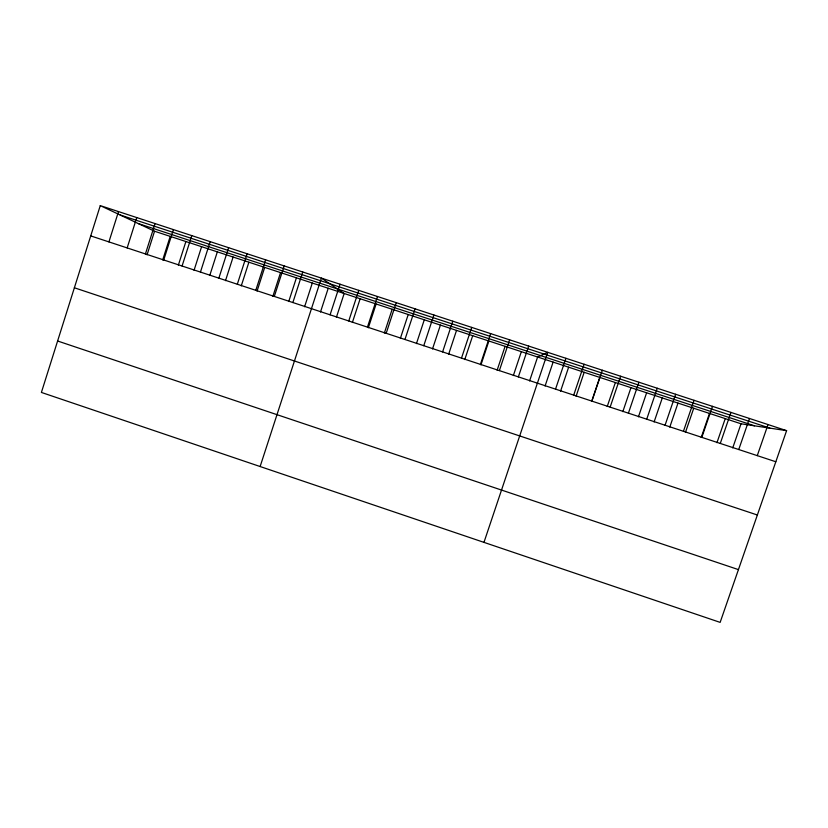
<?xml version="1.0" encoding="UTF-8"?>
<svg xmlns="http://www.w3.org/2000/svg" width="828" height="828" viewBox="0 0 828 828"><rect width="100%" height="100%" fill="white"/><g stroke="black" fill="none" stroke-linecap="round" stroke-linejoin="round"><path stroke-width="1.24" d="M100.271 205.613L41.4 392.431L720.143 622.387L786.6 430.653L100.271 205.613L154.546 231.24L741.039 423.791L786.6 430.653M108.923 241.9L118.507 211.585M127.16 247.914L136.775 217.578M145.428 253.937L155.074 223.581M147.063 254.807L154.546 231.24M162.702 259.961L170.206 236.384M163.737 259.971L173.414 229.594M178.362 265.126L185.896 241.528M182.077 266.016L191.785 235.618M194.052 270.301L201.608 246.682M200.448 272.081L210.188 241.652M209.763 275.476L217.34 251.857M218.861 278.146L228.631 247.707M225.506 280.671L233.103 257.032M237.315 284.232L247.117 253.761M241.269 285.867L248.886 262.207M255.79 290.317L265.633 259.837M257.063 291.073L264.701 267.403M272.888 296.289L280.547 272.598M274.316 296.424L284.18 265.912M288.734 301.506L296.414 277.815M292.864 302.541L302.769 272.008M304.601 306.743L312.301 283.031M260.127 466.526L321.399 278.115L344.169 293.495L336.427 317.238M320.498 311.98L328.23 288.258M330.082 314.816L340.06 284.232M348.754 320.964L358.752 290.369M352.376 322.496L360.149 298.732M367.446 327.132L377.485 296.507M368.346 327.764L376.14 303.99M384.358 333.032L392.172 309.248M386.179 333.311L396.25 302.665M400.39 338.321L408.225 314.516M404.954 339.49L415.056 308.834M416.443 343.62L424.298 319.805M423.77 345.7L433.903 315.013M432.526 348.919L440.413 325.083M442.607 351.91L452.781 321.202M448.641 354.229L456.538 330.382M461.496 358.131L471.701 327.402M464.777 359.549L472.705 335.692M480.416 364.372L490.652 333.612M480.944 364.879L488.893 341.001M497.131 370.219L505.101 346.332M499.367 370.623L509.644 339.842M513.35 375.56L521.35 351.662M518.369 376.885L528.678 346.083M529.599 380.921L537.62 357.003L547.743 352.335L483.966 542.371M545.072 386.024L553.114 362.095M555.536 389.129L565.907 358.296M560.577 391.137L568.639 367.187M573.7 395.122L584.113 364.258M576.102 396.25L584.185 372.289M591.647 401.373L599.762 377.402M591.906 401.125L602.349 370.24M607.224 406.517L615.359 382.526M610.143 407.138L620.617 376.233M622.832 411.651L630.977 387.649M628.411 413.162L638.916 382.236M638.45 416.805L646.627 392.793M646.72 419.196L657.256 388.249M654.099 421.969L662.296 397.937M665.06 425.24L675.627 394.273M669.78 427.134L677.997 403.091M683.431 431.295L694.04 400.307M685.48 432.309L693.719 408.256M701.202 437.494L709.472 413.42M701.833 437.36L712.484 406.351M716.955 442.69L725.245 418.606M720.277 443.446L730.958 412.406M732.739 447.886L741.039 423.791M738.762 449.532L749.475 418.482M757.268 455.638L768.022 424.567M120.091 214.969L769.916 428.138M138.442 223.632L754.505 425.82M90.728 235.908L775.826 461.755M74.375 287.782L757.361 515.006M57.608 341.001L738.441 569.612"/></g></svg>
